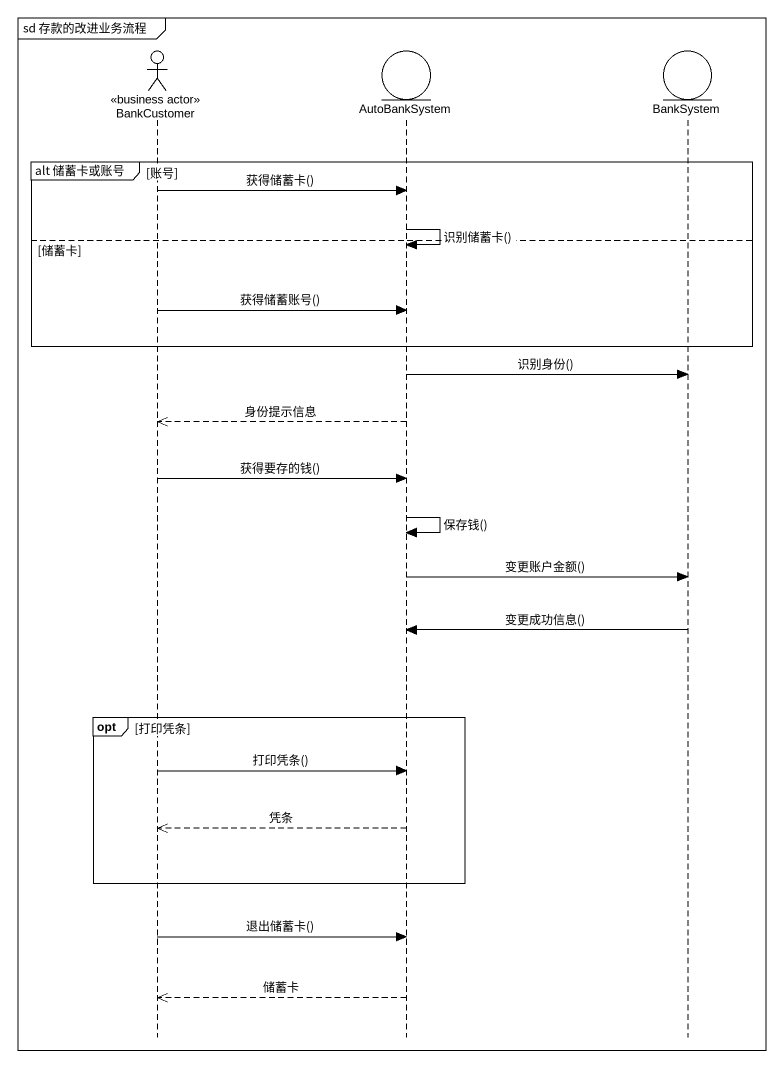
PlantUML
@startuml
mainframe sd 存款的改进业务流程
hide footbox
actor BankCustomer <<business actor>>
entity AutoBankSystem
entity BankSystem

group alt 储蓄卡或账号 [账号]
  BankCustomer -> AutoBankSystem : 获得储蓄卡()
  AutoBankSystem -> AutoBankSystem : 识别储蓄卡()
else 储蓄卡
  BankCustomer -> AutoBankSystem : 获得储蓄账号()
end
AutoBankSystem -> BankSystem : 识别身份()
AutoBankSystem -->> BankCustomer : 身份提示信息
BankCustomer -> AutoBankSystem : 获得要存的钱()
AutoBankSystem -> AutoBankSystem : 保存钱()
AutoBankSystem -> BankSystem : 变更账户金额()
BankSystem -> AutoBankSystem : 变更成功信息()
opt 打印凭条
  BankCustomer -> AutoBankSystem : 打印凭条()
  AutoBankSystem -->> BankCustomer : 凭条
end
BankCustomer -> AutoBankSystem : 退出储蓄卡()
AutoBankSystem -->> BankCustomer : 储蓄卡
@enduml
